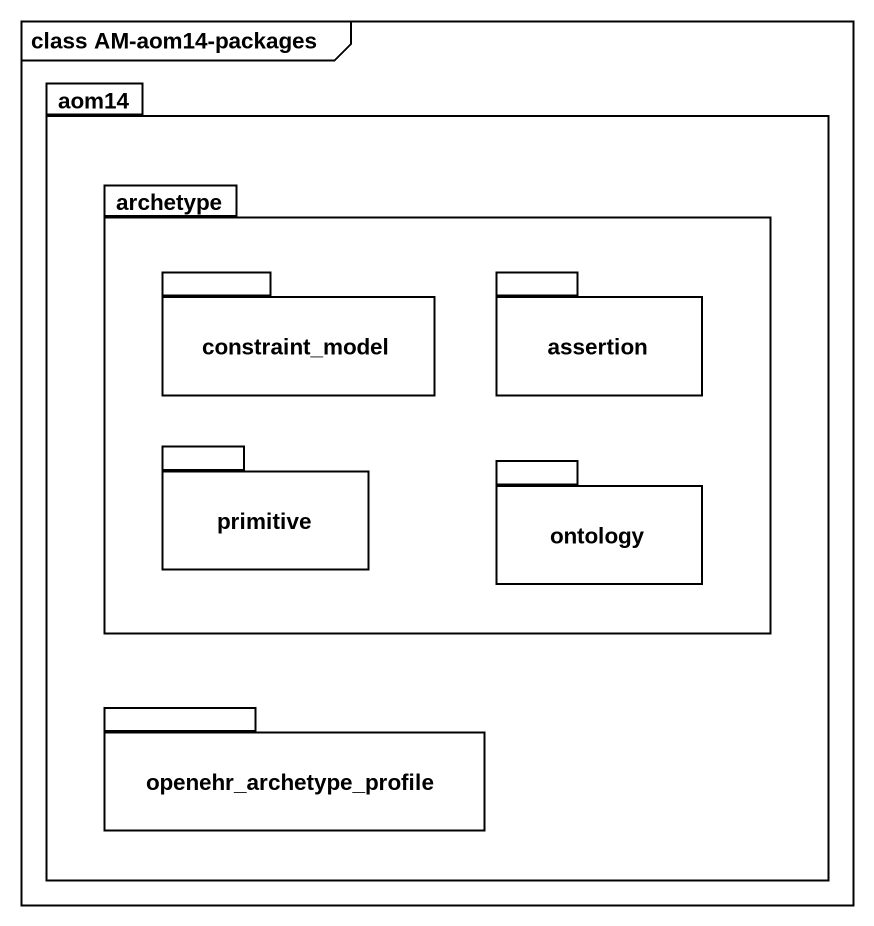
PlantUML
@startuml
mainframe class AM-aom14-packages
package aom14 {
  package archetype {
    package constraint_model {
    }
    package assertion {
    }
    package primitive {
    }
    package ontology {
    }
  }
  package openehr_archetype_profile {
  }
}
@enduml
